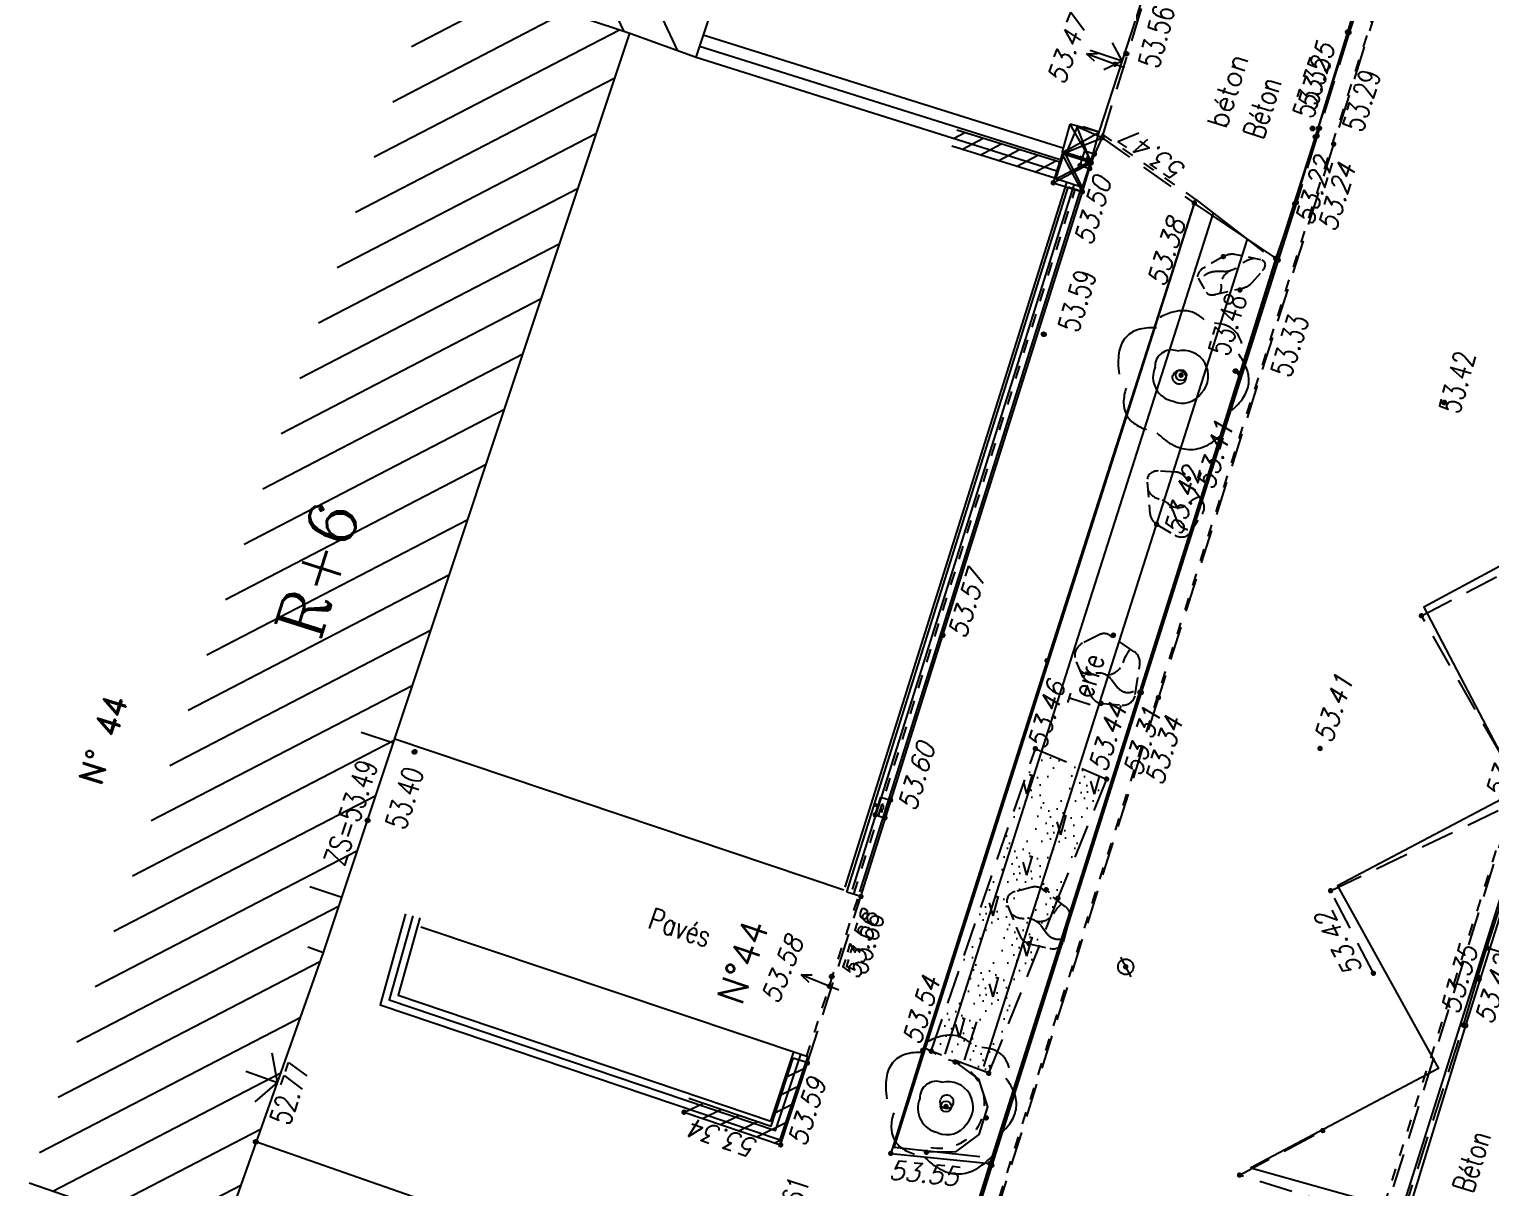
# Model space of a CAD drawing. Extents: x 661843 to 662062, y 6866352 to 6866909.
# Drawn here: x 661987.24 to 662008.86, y 6866824.98 to 6866842.13 of the extents above; entities that cross this region are included whole.
import ezdxf
from ezdxf.enums import TextEntityAlignment as Align

# ---------------------------------------------------------------- set-up
doc = ezdxf.new("R2010")
doc.units = 0
for name, pattern in [('CACHE', [0.375, 0.25, -0.125]), ('CONTINU', [0]), ('DISCONTINU', [0.75, 0.5, -0.25]), ('GRILLE', [0.4, 0.2, -0.2]), ('JSI_MCL0', [1, 0.5, 0.5]), ('JSI_TCO', [1, 0.5, 0.5]), ('JSI_TCO2', [1, 0.5, 0.5]), ('JSI_TIC', [0.2, 0.08, 0.01, -0.1, 0.01])]:
    doc.linetypes.add(name, pattern=pattern)
doc.layers.get('0').update_dxf_attribs({"linetype": 'CONTINUOUS'})
for name, color, linetype in [('ALTI', 140, 'CONTINUOUS'), ('BATI', 6, 'CONTINUOUS'), ('BORDURE', 7, 'CONTINU'), ('GEO_AEP_S', 4, 'CONTINUOUS'), ('GEO_ALTI-PIC', 7, 'CONTINUOUS'), ('GEO_ALTI-PIC_SANSZ', 30, 'CONTINUOUS'), ('GEO_ALTI-PIC_SEUILS', 1, 'CONTINUOUS'), ('GEO_ALTICOT', 7, 'CONTINUOUS'), ('GEO_ARBRES', 3, 'CONTINUOUS'), ('GEO_BATI_NUMERO', 7, 'CONTINUOUS'), ('GEO_BATI_S', 44, 'CONTINUOUS'), ('GEO_BORDURE', 7, 'CONTINUOUS'), ('GEO_CHANGE_REVET', 252, 'DISCONTINU'), ('GEO_CHANGE_REVET_TEXTE', 252, 'CONTINUOUS'), ('GEO_ENTREE', 7, 'DISCONTINU'), ('GEO_GDF_S', 30, 'CONTINUOUS'), ('GEO_HAIE_BORD', 3, 'DISCONTINU'), ('GEO_HAIE_S', 3, 'CONTINUOUS'), ('GEO_LIGNE_PARKING', 252, 'DISCONTINU'), ('GEO_MUR', 1, 'CONTINUOUS'), ('GEO_MUR_HACHURE', 1, 'CONTINUOUS'), ('GEO_MUR_S', 7, 'CONTINUOUS'), ('GEO_ROCHER', 252, 'CACHE'), ('GEO_TROTTOIR_BAS', 7, 'CONTINUOUS'), ('GEO_TROTTOIR_BATEAU', 7, 'DISCONTINU'), ('GEO_TROTTOIR_HAUT', 252, 'CONTINUOUS'), ('HACHURE', 7, 'CONTINUOUS'), ('LIMITE', 7, 'CONTINUOUS'), ('MARQUAGE', 7, 'CONTINUOUS'), ('TEXTE', 7, 'CONTINUOUS'), ('VEGETATION', 3, 'CONTINUOUS'), ('VOIRIE', 7, 'CONTINUOUS')]:
    doc.layers.add(name, color=color, linetype=linetype)
doc.styles.add('5-2', font='romand.shx', dxfattribs={"height": 0.35})
doc.styles.add('7-2', font='romanc.shx', dxfattribs={"height": 0.7})
doc.styles.add('ROMANS', font='romans.shx', dxfattribs={"width": 0.95, "oblique": 13.5, "height": 5})
doc.styles.get("Standard").update_dxf_attribs({"font": 'romans.shx'})
doc.linetypes.add('JSI_HAIED', pattern='A,0.48,0.06,-0.1,[138,jsi_form.shx,S=0.05,R=0,X=-0.1,Y=0],0.06', length=0.7)
doc.linetypes.add('JSI_HAIEG', pattern='A,0.48,0.06,-0.1,[137,jsi_form.shx,S=0.05,R=0,X=-0.1,Y=0],0.06', length=0.7)
doc.linetypes.add('JSI_MUD', pattern='A,0.0001,[130,jsi_form.shx,S=0.5,R=0,X=0.875,Y=0],-0.75', length=0.7501)
doc.linetypes.add('JSI_MUG', pattern='A,0.0001,[130,jsi_form.shx,S=0.5,R=0,X=-0.125,Y=0],-0.75', length=0.7501)
doc.linetypes.add('JSI_MUR', pattern='A,1e-06,-0.5,[130,jsi_form.shx,S=0.7,R=315,X=0.05,Y=0],-0.5', length=1.000001)

# ---------------------------------------------------------------- blocks, each defined once
blk = doc.blocks.new('PTTOPO')
at = {"color": 0, "const_width": 0.04}
blk.add_lwpolyline([(0, 0.02, 1), (0, -0.02, 1)], format="xyb", close=True, dxfattribs=at)
at = {"color": 0}
blk.add_point((0, 0), dxfattribs=at)
at = {"layer": 'GEO_ALTICOT', "style": 'ROMANS', "oblique": 13.5, "width": 0.95}
blk.add_attdef('ALT', text='', height=0.28, dxfattribs=at).set_placement((0.1, -0.1), align=Align.TOP_LEFT)
blk = doc.blocks.new('P014', base_point=(17.75, 43.5))
for p, q in [((17.709, 43.699), (17.75, 43.799)), ((17.75, 43.399), (17.75, 43.799)), ((17.75, 43.799), (17.789, 43.699))]:
    blk.add_line(p, q)
blk = doc.blocks.new('P401')
blk.add_circle((0, 0), 0.1062)
for centre, radius, start, end in [((-0.054, 0.054), 0.4878, 83.66, 186.35), ((0.108, 0.2322), 0.3258, 357.14, 109.34), ((-0.0972, -0.054), 0.4464, 173.05, 254.63), ((0, -0.0378), 0.5004, 244.27, 30.44)]:
    blk.add_arc(centre, radius, start, end)
blk = doc.blocks.new('P091', base_point=(30.25, 66))
blk.add_line((30.326, 66.076), (30.172, 65.922))
blk.add_circle((30.25, 66), 0.076)
blk = doc.blocks.new('P210')
at = {"layer": 'GEO_ROCHER', "linetype": 'CACHE'}
for p, q in [((0.525, 0.474), (0.088, 0.169)), ((0.968, 0.21), (0.804, 0.429)), ((0.818, -0.346), (0.987, 0.048)), ((0.001, -0.021), (0.031, -0.315)), ((0.371, -0.082), (0.266, -0.205)), ((0.215, -0.475), (0.649, -0.462))]:
    blk.add_line(p, q, dxfattribs=at)
for centre, radius, start, end in [((0.642, 0.308), 0.203, 36.7123, 124.9313), ((0.594, 0.275), 0.215, 144.1733, 206.9533), ((0.206, 0), 0.206, 124.9313, 185.91), ((0.193, 0.071), 0.235, 319.4796, 26.9533), ((0.667, 0.041), 0.252, 188.1633, 262.2943), ((0.837, 0.112), 0.163, 336.8774, 36.7123), ((0.41, -0.328), 0.189, 139.4796, 230.284), ((0.559, -0.761), 0.557, 59.0334, 82.2943), ((0.209, -0.296), 0.179, 185.91, 271.7277), ((0.643, -0.271), 0.191, 271.7277, 336.8774)]:
    blk.add_arc(centre, radius, start, end, dxfattribs=at)
blk = doc.blocks.new('P361')
for p, q in [((0, 0.999), (0.999, 0)), ((0, 0), (0.999, 0.999))]:
    blk.add_line(p, q)
at = {"flags": 128}
blk.add_lwpolyline([(0.999, 0), (0.999, 0.999), (0, 0.999), (0, 0)], close=True, dxfattribs=at)
blk = doc.blocks.new('P322')
for p, q in [((0, 1), (1, 1)), ((0, 1), (0, 0)), ((1, 1), (1, 0)), ((0, 0), (1, 0))]:
    blk.add_line(p, q)
at = {"flags": 128}
for points in [[(0.45, 1), (0.45, 1.28)], [(0.55, 1), (0.55, 1.28)]]:
    blk.add_lwpolyline(points, dxfattribs=at)
at = {"style": 'ROMANS', "oblique": 13.5, "width": 0.95}
blk.add_text('GDF', height=0.2, dxfattribs=at).set_placement((0.205, 0.413))
blk = doc.blocks.new('$B_200')
at = {"color": 0, "linetype": 'BYBLOCK', "flags": 128}
for points in [[(0, -0.5, -0.414214), (-0.5, 0, -0.414214), (0, 0.5)], [(0, -0.5, 0.414214), (0.5, 0, 0.414214), (0, 0.5)]]:
    blk.add_lwpolyline(points, format="xyb", dxfattribs=at)
blk = doc.blocks.new('$B_220')
at = {"color": 0, "linetype": 'BYBLOCK', "flags": 128}
for points in [[(0.297, 0.272, 0.039633), (0.273, 0.344, 0.053426), (0.241, 0.401, 0.147584), (0.154, 0.47, 0.071882), (0.099, 0.483, 0.058066), (0.036, 0.48, 0.043501), (-0.035, 0.463, 0.032041), (-0.113, 0.431)], [(-0.195, 0.351, 0.077685), (-0.303, 0.336, 0.115926), (-0.379, 0.292, 0.119307), (-0.426, 0.217, 0.082378), (-0.441, 0.113)], [(0.461, -0.046, 0.087593), (0.487, 0.033, 0.096392), (0.482, 0.113, 0.080457), (0.446, 0.192, 0.056881), (0.379, 0.272)], [(-0.441, 0.033, 0.03619), (-0.474, -0.044, 0.046233), (-0.492, -0.116, 0.121403), (-0.482, -0.245, 0.119181), (-0.41, -0.354, 0.044648), (-0.351, -0.401, 0.034835), (-0.277, -0.443)], [(0.379, -0.364, 0.076898), (0.431, -0.319, 0.090424), (0.461, -0.265, 0.083207), (0.472, -0.2, 0.062964), (0.461, -0.126)], [(-0.113, -0.443, 0.078382), (0.005, -0.498, 0.113914), (0.113, -0.503, 0.115194), (0.21, -0.458, 0.080222), (0.297, -0.364)]]:
    blk.add_lwpolyline(points, format="xyb", dxfattribs=at)
blk = doc.blocks.new('$B_028')
at = {"color": 0, "linetype": 'BYBLOCK', "flags": 128}
for points in [[(0, 0.5), (0, -0.5), (0.0938, -0.0625)], [(-0.5, -0.5), (-0.5, 0)], [(0.5, 0), (0.5, -0.5)], [(-0.0937, -0.0625), (0, -0.5)], [(-0.5, -0.5), (0.5, -0.5)]]:
    blk.add_lwpolyline(points, dxfattribs=at)
blk = doc.blocks.new('$B_030')
at = {"color": 0, "linetype": 'BYBLOCK', "flags": 128}
for points in [[(0, 0), (0, 1)], [(0, 1), (1, 1)], [(0, 1), (1, 0)], [(0, 0), (1, 1)], [(1, 0), (1, 1)], [(0, 0), (1, 0)]]:
    blk.add_lwpolyline(points, dxfattribs=at)
blk = doc.blocks.new('$B_170')
at = {"color": 0, "linetype": 'BYBLOCK', "flags": 128}
for points in [[(-0.5, 0), (-0.5, 1)], [(0.5, 0), (0.5, 1)]]:
    blk.add_lwpolyline(points, dxfattribs=at)
blk = doc.blocks.new('$B_210')
at = {"linetype": 'CONTINUOUS'}
blk.add_hatch(color=0, dxfattribs=at).paths.add_polyline_path([(0, -0.5, -1), (0, 0.5, -1)])
at = {"color": 0, "linetype": 'BYBLOCK', "flags": 128}
blk.add_lwpolyline([(0, -0.5, -1), (0, 0.5, -1)], format="xyb", close=True, dxfattribs=at)

msp = doc.modelspace()

# ---------------------------------------------------------------- hatches: boundary and pattern name
at = {"layer": 'GEO_HAIE_S'}
h = msp.add_hatch(dxfattribs=at)
h.set_pattern_fill('BROUSS', color=256, scale=0.2, style=0)
h.set_pattern_definition([(74.475889, (0, 0), (-0.5000000001, 1.80000000067), [0.3, -1.56815417]), (74.475889, (0.5, 0.6), (-0.5000000001, 1.80000000067), [0.3, -1.56815417]), (74.475889, (1, 1.2), (-0.5000000001, 1.80000000067), [0.3, -1.56815417]), (105.524111, (0, 0), (-1.00000000041, 5e-11), [0.2, -1.66815417]), (105.524111, (0.5, 0.6), (-1.00000000041, 5e-11), [0.2, -1.66815417]), (105.524111, (1, 1.2), (-1.00000000041, 5e-11), [0.2, -1.66815417]), (0, (0.0604, 0.0645), (0.5, 0.6), [0, -1]), (0, (0.19574, 0.1429), (0.5, 0.6), [0, -1]), (0, (0.1562, 0.2507), (0.5, 0.6), [0, -1]), (0, (0.3103, 0.2654), (0.5, 0.6), [0, -1]), (0, (0.21864, 0.5055), (0.5, 0.6), [0, -1]), (0, (0.0491, 0.28726), (0.5, 0.6), [0, -1]), (0, (0.0375, 0.3291), (0.5, 0.6), [0, -1]), (0, (0.0042, 0.5055), (0.5, 0.6), [0, -1]), (0, (-0.1041, 0.0351), (0.5, 0.6), [0, -1]), (0, (-0.1145, 0.1331), (0.5, 0.6), [0, -1]), (0, (-0.1957, 0.0253), (0.5, 0.6), [0, -1]), (0, (-0.21654, 0.1723), (0.5, 0.6), [0, -1]), (0, (-0.1499, 0.2654), (0.5, 0.6), [0, -1]), (0, (-0.177, 0.3585), (0.5, 0.6), [0, -1]), (0, (-0.2561, 0.4761), (0.5, 0.6), [0, -1]), (0, (-0.0541, 0.3878), (0.5, 0.6), [0, -1]), (0, (-0.3373, 0.2752), (0.5, 0.6), [0, -1]), (0, (-0.36646, 0.089), (0.5, 0.6), [0, -1]), (0, (-0.1498, -0.05796), (0.5, 0.6), [0, -1]), (0, (-0.0208, -0.09716), (0.5, 0.6), [0, -1]), (0, (-0.10826, -0.20494), (0.5, 0.6), [0, -1]), (0, (0.2103, -0.19514), (0.5, 0.6), [0, -1]), (0, (0.0729, -0.04326), (0.5, 0.6), [0, -1]), (0, (0.19574, -0.01386), (0.5, 0.6), [0, -1])])
h.paths.add_polyline_path([(662001.435, 6866826.672), (662000.585, 6866826.999), (662002.125, 6866831.477), (662003.179, 6866831.027), (662002.46, 6866829.264)])
at = {"layer": 'GEO_MUR_HACHURE'}
h = msp.add_hatch(dxfattribs=at)
h.set_pattern_fill('_U', color=256, scale=0.2, angle=207.6817, style=0, pattern_type=0)
h.set_pattern_definition([(207.6816905773, (0, 0), (0.092911817173, -0.177108425067), [])])
h.paths.add_polyline_path([(662002.411, 6866839.92), (662000.887, 6866840.395), (662000.961, 6866840.634), (662002.485, 6866840.159)])
h = msp.add_hatch(dxfattribs=at)
h.set_pattern_fill('_U', color=256, scale=0.2, angle=26.2913, style=0, pattern_type=0)
h.set_pattern_definition([(26.291335836, (0, 0), (-0.088587124141, 0.1793106841113), [])])
h.paths.add_polyline_path([(661996.927, 6866826.096), (661998.356, 6866825.612), (661998.753, 6866826.825), (661998.544, 6866826.894), (661998.216, 6866825.891), (661996.998, 6866826.304)])
at = {"layer": 'HACHURE'}
h = msp.add_hatch(dxfattribs=at)
h.set_pattern_fill('_USER', color=256, scale=0.6, angle=115.0337, style=0, pattern_type=0)
h.set_pattern_definition([(115.03369383, (50261.49716, 6738626.0907), (-0.5436354612, -0.2538906957), [])])
h.paths.add_polyline_path([(661997.104, 6866841.711), (661998.052, 6866844.557), (661994.224, 6866845.861), (661993.277, 6866843.015), (661996.123, 6866842.067)])
h = msp.add_hatch(dxfattribs=at)
h.set_pattern_fill('_USER', color=256, scale=0.6, angle=207.419, style=0, pattern_type=0)
h.set_pattern_definition([(207.41896472, (50261.49716, 6738626.0907), (0.2762961742, -0.5325978071), [])])
h.paths.add_polyline_path([(661987.238, 6866825.045), (661993.277, 6866843.015), (661996.123, 6866842.067), (661991.594, 6866828.46), (661990.233, 6866824.612), (661990.043, 6866824.075)])

# ---------------------------------------------------------------- linework, layer by layer
at = {"layer": 'BATI', "linetype": 'JSI_TCO2', "ltscale": 2, "elevation": 57.333, "flags": 128}
for points in [[(661997.104, 6866841.711), (661998.052, 6866844.557)], [(661993.277, 6866843.015), (661996.123, 6866842.067)], [(661990.043, 6866824.075), (661990.233, 6866824.612), (661991.594, 6866828.46), (661996.123, 6866842.067)], [(661996.123, 6866842.067), (661997.104, 6866841.711)], [(661990.043, 6866824.075), (661987.238, 6866825.045)]]:
    msp.add_lwpolyline(points, dxfattribs=at)
at = {"layer": 'BORDURE', "linetype": 'JSI_TCO', "ltscale": 2, "elevation": 57.333, "flags": 128}
for points in [[(661995.958, 6866807.887), (662005.734, 6866838.844), (662008.226, 6866846.67), (662010.896, 6866855.209), (662018.944, 6866880.767), (662026.904, 6866905.856)], [(662016.739, 6866853.806), (662002.545, 6866808.796), (662000.067, 6866800.869)], [(662000.501, 6866827.046), (662004.502, 6866839.605)], [(662004.502, 6866839.605), (662005.5, 6866838.833)], [(661992.647, 6866831.621), (661999.293, 6866829.389)], [(661998.761, 6866826.917), (661993.034, 6866828.833)], [(662001.303, 6866825.436), (662000.037, 6866825.573), (662000.501, 6866827.046)]]:
    msp.add_lwpolyline(points, dxfattribs=at)
msp.add_lwpolyline([(661997.601, 6866822.158), (661997.169, 6866822.755, 0.019615), (661997.022, 6866822.938, 0.012337), (661996.824, 6866823.158, 0.033728), (661996.613, 6866823.351, 0.037056), (661996.247, 6866823.6, 0.019402), (661995.916, 6866823.777, 0.027795), (661995.626, 6866823.898), (661990.589, 6866825.657)], format="xyb", dxfattribs=at)
at = {"layer": 'GEO_BORDURE'}
for points in [[(662005.681, 6866838.736, 53.367), (662004.477, 6866839.553, 53.379), (662002.299, 6866832.781, 53.456), (662000.46, 6866827.012, 53.538), (661999.986, 6866825.486, 53.553), (662001.454, 6866825.335, 53.523)], [(662003.679, 6866812.201, 53.648), (662004.892, 6866811.391, 53.606), (662007.407, 6866819.358, 53.553), (662007.731, 6866820.349, 53.573), (662010.188, 6866828.079, 53.509), (662008.805, 6866828.528, 53.35)], [(662000.938, 6866826.84, 53.484), (662001.285, 6866826.586, 53.493), (662001.418, 6866826.177, 53.503), (662001.288, 6866825.768, 53.512), (662000.943, 6866825.511, 53.521), (662000.513, 6866825.503, 53.53)]]:
    msp.add_polyline3d(points, dxfattribs=at)
at = {"layer": 'GEO_CHANGE_REVET'}
for points in [[(662023.086, 6866892.903, 52.663), (662019.468, 6866881.457, 52.781), (662016.691, 6866872.593, 52.867), (662012.998, 6866860.928, 53.004), (662009.927, 6866851.162, 53.095), (662006.539, 6866840.426, 53.237), (662003.947, 6866832.234, 53.341), (662000.666, 6866821.821, 53.457), (661997.257, 6866811.051, 53.582), (661994.332, 6866801.741, 53.688), (661991.206, 6866791.787, 53.782)], [(661996.359, 6866789.874, 53.796), (661999.502, 6866799.924, 53.656), (662002.499, 6866809.485, 53.561), (662005.869, 6866819.978, 53.456), (662009.148, 6866830.532, 53.355), (662011.844, 6866839.062, 53.263), (662015.067, 6866849.273, 53.118), (662018.279, 6866859.463, 53.019), (662021.901, 6866870.944, 52.88), (662024.781, 6866880.055, 52.777), (662028.256, 6866891.105, 52.653)], [(662003.112, 6866840.52, 53.469), (662004.477, 6866839.553, 53.379)]]:
    msp.add_polyline3d(points, dxfattribs=at)
at = {"layer": 'GEO_ENTREE'}
for points in [[(662003.112, 6866840.52, 53.469), (662003.761, 6866842.641, 53.481)], [(661998.753, 6866826.825, 53.587), (661999.544, 6866829.289, 53.584)]]:
    msp.add_polyline3d(points, dxfattribs=at)
at = {"layer": 'GEO_HAIE_BORD'}
msp.add_polyline3d([(662001.435, 6866826.672, 53.493), (662000.585, 6866826.999, 53.527), (662002.125, 6866831.477, 53.453), (662003.179, 6866831.027, 53.476), (662002.46, 6866829.264, 53.459), (662001.435, 6866826.672, 53.493)], dxfattribs=at)
at = {"layer": 'GEO_LIGNE_PARKING'}
for points in [[(662007.127, 6866828.153, 53.424), (662006.494, 6866829.374, 53.424), (662009.381, 6866830.757, 53.337), (662007.837, 6866833.445, 53.378), (662010.7, 6866834.934, 53.292), (662009.137, 6866837.762, 53.319), (662012.027, 6866839.147, 53.24), (662010.43, 6866841.938, 53.272), (662012.66, 6866841.238, 53.221)], [(662007.353, 6866824.471, 53.403), (662005.146, 6866825.165, 53.484), (662006.378, 6866825.824, 53.468)]]:
    msp.add_polyline3d(points, dxfattribs=at)
at = {"layer": 'GEO_MUR'}
for p, q in [((662002.411, 6866839.92, 53.522), (662002.485, 6866840.159, 53.522)), ((662002.821, 6866839.722, 53.584), (662002.611, 6866839.788, 53.584)), ((661999.544, 6866829.289, 53.584), (661999.334, 6866829.355, 53.584)), ((661998.753, 6866826.825, 53.341), (661998.544, 6866826.894, 53.341))]:
    msp.add_line(p, q, dxfattribs=at)
at = {"layer": 'GEO_MUR', "flags": 128}
for points, elevation in [([(662002.485, 6866840.159), (662000.961, 6866840.634)], 53.522), ([(662002.411, 6866839.92), (662000.887, 6866840.395)], 53.522), ([(661999.334, 6866829.355), (662000.548, 6866833.222), (662002.611, 6866839.788)], 53.584), ([(661996.998, 6866826.304), (661998.216, 6866825.891), (661998.544, 6866826.894)], 53.341)]:
    msp.add_lwpolyline(points, dxfattribs=dict(at, elevation=elevation))
at = {"layer": 'GEO_MUR'}
for points in [[(661999.544, 6866829.289, 53.584), (662000.758, 6866833.156, 53.567), (662002.821, 6866839.722, 53.522)], [(661996.927, 6866826.096, 53.341), (661998.356, 6866825.612, 53.514), (661998.753, 6866826.825, 53.587)]]:
    msp.add_polyline3d(points, dxfattribs=at)
at = {"layer": 'GEO_MUR_S', "linetype": 'GRILLE', "elevation": 53.584, "flags": 128}
msp.add_lwpolyline([(661999.439, 6866829.322), (662000.653, 6866833.189), (662002.716, 6866839.755)], dxfattribs=at)
at = {"layer": 'GEO_TROTTOIR_BAS'}
for points in [[(662008.46, 6866827.384, 53.355), (662008.67, 6866828.101, 53.346), (662008.805, 6866828.528, 53.35), (662009.427, 6866830.454, 53.338), (662012.127, 6866839.014, 53.229), (662012.766, 6866841.114, 53.212), (662015.309, 6866849.211, 53.11), (662015.509, 6866849.886, 53.104)], [(662008.793, 6866848.465, 53.093), (662008.61, 6866847.834, 53.105), (662008.222, 6866846.61, 53.138), (662006.988, 6866842.745, 53.19), (662006.767, 6866842.079, 53.194)], [(662005.987, 6866839.561, 53.221), (662005.718, 6866838.71, 53.234), (662003.692, 6866832.31, 53.309), (662001.481, 6866825.31, 53.39), (662001.275, 6866824.647, 53.395)]]:
    msp.add_polyline3d(points, dxfattribs=at)
at = {"layer": 'GEO_TROTTOIR_BATEAU'}
for points in [[(662006.767, 6866842.079, 53.194), (662006.294, 6866840.548, 53.215), (662005.987, 6866839.561, 53.221)], [(662006.645, 6866821.684, 53.419), (662008.46, 6866827.384, 53.355)]]:
    msp.add_polyline3d(points, dxfattribs=at)
at = {"layer": 'GEO_TROTTOIR_HAUT'}
for points in [[(662010.625, 6866854.346, 53.11), (662009.626, 6866851.261, 53.143), (662008.768, 6866848.493, 53.167), (662008.586, 6866847.875, 53.245), (662006.94, 6866842.748, 53.324), (662006.743, 6866842.084, 53.245), (662006.265, 6866840.533, 53.262), (662005.962, 6866839.542, 53.255), (662005.681, 6866838.736, 53.367), (662003.671, 6866832.311, 53.445), (662001.454, 6866825.335, 53.523), (662001.244, 6866824.668, 53.442), (662000.402, 6866821.971, 53.471), (662000.105, 6866821.12, 53.559), (661999.773, 6866820.008, 53.584), (661999.576, 6866819.359, 53.507), (661997.186, 6866811.936, 53.599), (661997.049, 6866811.358, 53.658), (661994.048, 6866801.844, 53.788), (661992.951, 6866798.334, 53.828), (661992.754, 6866797.703, 53.738), (661991.977, 6866795.196, 53.76), (661991.708, 6866794.401, 53.871), (661990.949, 6866791.936, 53.91)], [(661996.632, 6866789.82, 53.893), (661999.759, 6866799.726, 53.769), (662000.014, 6866800.508, 53.673), (662000.961, 6866803.551, 53.641), (662001.072, 6866803.953, 53.714), (662003.558, 6866811.766, 53.566), (662003.679, 6866812.201, 53.648), (662006.11, 6866819.915, 53.572), (662006.424, 6866820.858, 53.564), (662006.74, 6866821.666, 53.48), (662008.494, 6866827.378, 53.416), (662009.456, 6866830.437, 53.456), (662012.148, 6866838.998, 53.361), (662015.35, 6866849.201, 53.232), (662015.547, 6866849.88, 53.164), (662016.75, 6866853.685, 53.188)]]:
    msp.add_polyline3d(points, dxfattribs=at)
at = {"layer": 'LIMITE', "linetype": 'JSI_TCO', "ltscale": 2}
for p, q in [((661997.209, 6866842.045, 110.3), (662002.531, 6866840.369, 110.288)), ((661999.31, 6866829.425, 110.995), (662002.591, 6866839.856, 110.922))]:
    msp.add_line(p, q, dxfattribs=at)
at = {"layer": 'LIMITE', "linetype": 'JSI_MUD', "ltscale": 0.23}
msp.add_line((662002.632, 6866839.602, 110.924), (662002.701, 6866839.821, 110.922), dxfattribs=at)
at = {"layer": 'LIMITE', "linetype": 'JSI_MUG', "ltscale": 0.23}
msp.add_line((661999.42, 6866829.39, 110.995), (661999.489, 6866829.61, 110.993), dxfattribs=at)
at = {"layer": 'LIMITE', "linetype": 'JSI_MUG', "ltscale": 0.22}
msp.add_line((661992.913, 6866829.003, 110.719), (661992.853, 6866828.791, 110.717), dxfattribs=at)
at = {"layer": 'LIMITE', "linetype": 'JSI_MUD', "ltscale": 0.22}
msp.add_line((661998.586, 6866826.744, 110.981), (661998.657, 6866826.952, 110.993), dxfattribs=at)
at = {"layer": 'LIMITE', "linetype": 'JSI_MUR', "ltscale": 0.35, "elevation": 57.333, "flags": 128}
msp.add_lwpolyline([(661997.157, 6866841.878), (662002.479, 6866840.203)], dxfattribs=at)
at = {"layer": 'LIMITE', "linetype": 'JSI_TCO', "ltscale": 2, "elevation": 57.333, "flags": 128}
for points in [[(661997.104, 6866841.711), (662002.426, 6866840.036)], [(661999.53, 6866829.356), (662002.81, 6866839.787)], [(661992.807, 6866829.032), (661992.43, 6866827.686), (661998.347, 6866825.685), (661998.761, 6866826.917)]]:
    msp.add_lwpolyline(points, dxfattribs=at)
at = {"layer": 'LIMITE', "linetype": 'JSI_MUR', "ltscale": 0.23, "elevation": 57.333, "flags": 128}
msp.add_lwpolyline([(661999.42, 6866829.39), (662002.701, 6866839.821)], dxfattribs=at)
at = {"layer": 'LIMITE', "linetype": 'JSI_MUR', "ltscale": 0.22, "elevation": 57.333, "flags": 128}
msp.add_lwpolyline([(661992.913, 6866829.003), (661992.564, 6866827.757), (661998.278, 6866825.825), (661998.657, 6866826.952)], dxfattribs=at)
at = {"layer": 'LIMITE', "linetype": 'JSI_TCO', "ltscale": 2}
msp.add_polyline3d([(661993.018, 6866828.973, 110.719), (661992.698, 6866827.828, 110.708), (661998.209, 6866825.964, 110.925), (661998.552, 6866826.987, 110.993)], dxfattribs=at)
at = {"layer": 'MARQUAGE', "linetype": 'JSI_MCL0', "ltscale": 2, "elevation": 57.333, "flags": 128}
msp.add_lwpolyline([(662012.603, 6866841.275), (662010.576, 6866841.911), (662011.934, 6866839.252), (662009.234, 6866837.831), (662010.597, 6866835.035), (662007.872, 6866833.573), (662009.291, 6866830.867), (662006.598, 6866829.449), (662008.092, 6866826.745), (662005.311, 6866825.273), (662007.461, 6866824.669)], dxfattribs=at)
at = {"layer": 'VEGETATION', "linetype": 'JSI_HAIED', "ltscale": 2, "elevation": 57.333, "flags": 128}
msp.add_lwpolyline([(662004.755, 6866839.41), (662000.787, 6866826.955)], dxfattribs=at)
at = {"layer": 'VEGETATION', "linetype": 'JSI_HAIEG', "ltscale": 2, "elevation": 57.333, "flags": 128}
msp.add_lwpolyline([(662005.26, 6866839.019), (662001.358, 6866826.773)], dxfattribs=at)
at = {"layer": 'VEGETATION', "linetype": 'JSI_MUD', "ltscale": 0.6, "elevation": 57.333, "flags": 128}
msp.add_lwpolyline([(662001.254, 6866827.435), (662001.072, 6866826.864)], dxfattribs=at)
at = {"layer": 'VOIRIE', "linetype": 'JSI_TIC', "ltscale": 2, "elevation": 57.333, "flags": 128}
for points in [[(661996.215, 6866807.805), (662005.992, 6866838.762), (662008.483, 6866846.589), (662011.154, 6866855.129), (662019.201, 6866880.685), (662027.176, 6866905.82)], [(662016.481, 6866853.888), (662002.287, 6866808.876), (661999.81, 6866800.95)], [(662004.502, 6866839.605), (662003.068, 6866840.605)], [(661998.739, 6866826.913), (661999.53, 6866829.356)]]:
    msp.add_lwpolyline(points, dxfattribs=at)
msp.add_lwpolyline([(662000.501, 6866827.046), (662000.807, 6866826.879, -1.052525), (662000.535, 6866825.579)], format="xyb", dxfattribs=at)

# ---------------------------------------------------------------- block references
at = {"layer": 'ALTI', "linetype": 'CONTINUOUS'}
for p, xscale, yscale, rotation in [((662003.471, 6866841.765, 57.333), 0.060000000011145, 0.060000000011145, 3.203442634287805), ((662006.228, 6866840.658, 57.333), 0.0600000002001051, 0.0600000002001051, 72.34130380572763), ((662006.322, 6866840.662, 57.333), 0.0600000002001051, 0.0600000002001051, 72.34130380572763), ((662002.251, 6866837.611, 57.333), 0.0600000002201966, 0.0600000002201966, 72.54027942738064), ((662005.087, 6866837.067, 57.333), 0.0599999996982311, 0.0599999996982311, 72.47389972683622), ((662005.154, 6866837.025, 57.333), 0.0599999996982311, 0.0599999996982311, 72.47389972683622), ((662008.173, 6866836.601, 57.333), 0.0599999997607054, 0.0599999997607054, 295.9736468085005), ((661992.94, 6866831.429, 57.333), 0.0600000001595145, 0.0600000001595145, 341.4355029698822), ((661999.112, 6866828.105, 57.333), 0.0600000001819617, 0.0600000001819617, 72.07347994397345), ((661990.589, 6866825.657, 57.333), 0.0599999999607986, 0.0599999999607986, 160.7536390396883)]:
    msp.add_blockref('$B_210', p, dxfattribs=dict(at, xscale=xscale, yscale=yscale, rotation=rotation))
at = {"layer": 'BATI', "linetype": 'CONTINUOUS'}
for name, xscale, yscale, rotation in [('$B_170', 2.410100000314832, 0.5000000000742785, 71.59071272381685), ('$B_210', 0.0600000004680037, 0.0600000004680037, 71.59071276776561)]:
    msp.add_blockref(name, (661992.245, 6866830.415, 57.333), dxfattribs=dict(at, xscale=xscale, yscale=yscale, rotation=rotation))
at = {"layer": 'GEO_AEP_S', "xscale": 1.500000000352685, "yscale": 1.500000000352685, "zscale": 1.500000000352685, "rotation": 72.90000000290615}
msp.add_blockref('P091', (662003.462, 6866828.248, 53.438), dxfattribs=at)
at = {"layer": 'GEO_ALTI-PIC'}
ref = msp.add_blockref('PTTOPO', (662006.743, 6866842.084, 53.245), dxfattribs=at)
ref.add_attrib('ALT', '53.25', dxfattribs={"layer": 'GEO_ALTICOT', "height": 0.28, "rotation": 72.8402, "style": 'ROMANS', "oblique": 13.5, "width": 0.95}).set_placement((662005.991, 6866840.975, 53.245), align=Align.TOP_LEFT)
for p in [(662006.767, 6866842.079, 53.194), (662006.265, 6866840.533, 53.262), (662006.294, 6866840.548, 53.215), (662002.584, 6866840.308, 53.5), (662002.951, 6866840.149, 53.5), (662002.39, 6866839.853, 53.522), (662002.821, 6866839.722, 53.522), (662005.962, 6866839.542, 53.255), (662004.906, 6866838.761, 53.344), (662005.681, 6866838.736, 53.367), (662005.718, 6866838.71, 53.234), (662005.152, 6866838.267, 53.366), (662004.282, 6866837.006, 53.337), (662007.837, 6866833.445, 53.378), (662003.281, 6866833.157, 53.422), (662003.097, 6866832.147, 53.409), (662002.125, 6866831.477, 53.453), (662003.179, 6866831.027, 53.476), (662002.286, 6866829.389, 53.425), (662002.46, 6866829.264, 53.459), (662006.494, 6866829.374, 53.424), (662002.032, 6866828.591, 53.471), (662008.805, 6866828.528, 53.35), (662003.462, 6866828.248, 53.438), (662008.67, 6866828.101, 53.346), (662008.692, 6866828.063, 53.48), (662000.585, 6866826.999, 53.527), (662000.938, 6866826.84, 53.484), (662001.435, 6866826.672, 53.493), (662000.803, 6866826.18, 53.507), (662001.399, 6866826.012, 53.513), (662006.378, 6866825.824, 53.468), (661998.356, 6866825.612, 53.514), (662000.513, 6866825.503, 53.53), (662001.454, 6866825.335, 53.523), (662001.481, 6866825.31, 53.39), (662005.146, 6866825.165, 53.484)]:
    msp.add_blockref('PTTOPO', p, dxfattribs=at)
ref = msp.add_blockref('PTTOPO', (662003.112, 6866840.52, 53.469), dxfattribs=at)
ref.add_attrib('ALT', '53.47', dxfattribs={"layer": 'GEO_ALTICOT', "height": 0.28, "rotation": 144.6922, "style": 'ROMANS', "oblique": 13.5, "width": 0.95}).set_placement((662004.212, 6866839.855, 53.469), align=Align.TOP_LEFT)
ref = msp.add_blockref('PTTOPO', (662006.539, 6866840.426, 53.237), dxfattribs=at)
ref.add_attrib('ALT', '53.24', dxfattribs={"layer": 'GEO_ALTICOT', "height": 0.28, "rotation": 72.4431, "style": 'ROMANS', "oblique": 13.5, "width": 0.95}).set_placement((662006.295, 6866839.194, 53.237), align=Align.TOP_LEFT)
ref = msp.add_blockref('PTTOPO', (662002.951, 6866840.151, 53.5), dxfattribs=at)
ref.add_attrib('ALT', '53.50', dxfattribs={"layer": 'GEO_ALTICOT', "height": 0.28, "rotation": 72.9, "style": 'ROMANS', "oblique": 13.5, "width": 0.95}).set_placement((662002.689, 6866838.991, 53.5), align=Align.TOP_LEFT)
ref = msp.add_blockref('PTTOPO', (662005.987, 6866839.561, 53.221), dxfattribs=at)
ref.add_attrib('ALT', '53.22', dxfattribs={"layer": 'GEO_ALTICOT', "height": 0.28, "rotation": 72.4422, "style": 'ROMANS', "oblique": 13.5, "width": 0.95}).set_placement((662005.957, 6866839.29, 53.221), align=Align.TOP_LEFT)
ref = msp.add_blockref('PTTOPO', (662004.477, 6866839.553, 53.379), dxfattribs=at)
ref.add_attrib('ALT', '53.38', dxfattribs={"layer": 'GEO_ALTICOT', "height": 0.28, "rotation": 72.1753, "style": 'ROMANS', "oblique": 13.5, "width": 0.95}).set_placement((662003.77, 6866838.383, 53.379), align=Align.TOP_LEFT)
ref = msp.add_blockref('PTTOPO', (662004.391, 6866835.472, 53.409), dxfattribs=at)
ref.add_attrib('ALT', '53.41', dxfattribs={"layer": 'GEO_ALTICOT', "height": 0.28, "rotation": 72.9, "style": 'ROMANS', "oblique": 13.5, "width": 0.95}).set_placement((662004.491, 6866835.372, 53.409), align=Align.TOP_LEFT)
ref = msp.add_blockref('PTTOPO', (662003.918, 6866834.798, 53.424), dxfattribs=at)
ref.add_attrib('ALT', '53.42', dxfattribs={"layer": 'GEO_ALTICOT', "height": 0.28, "rotation": 72.9, "style": 'ROMANS', "oblique": 13.5, "width": 0.95}).set_placement((662004.018, 6866834.698, 53.424), align=Align.TOP_LEFT)
ref = msp.add_blockref('PTTOPO', (662000.758, 6866833.156, 53.567), dxfattribs=at)
ref.add_attrib('ALT', '53.57', dxfattribs={"layer": 'GEO_ALTICOT', "height": 0.28, "rotation": 72.5595, "style": 'ROMANS', "oblique": 13.5, "width": 0.95}).set_placement((662000.823, 6866833.172, 53.567), align=Align.TOP_LEFT)
ref = msp.add_blockref('PTTOPO', (662002.299, 6866832.781, 53.456), dxfattribs=at)
ref.add_attrib('ALT', '53.46', dxfattribs={"layer": 'GEO_ALTICOT', "height": 0.28, "rotation": 72.32, "style": 'ROMANS', "oblique": 13.5, "width": 0.95}).set_placement((662001.999, 6866831.531, 53.456), align=Align.TOP_LEFT)
ref = msp.add_blockref('PTTOPO', (662006.338, 6866831.48, 53.405), dxfattribs=at)
ref.add_attrib('ALT', '53.41', dxfattribs={"layer": 'GEO_ALTICOT', "height": 0.28, "rotation": 71.3573, "style": 'ROMANS', "oblique": 13.5, "width": 0.95}).set_placement((662006.24, 6866831.629, 53.405), align=Align.TOP_LEFT)
ref = msp.add_blockref('PTTOPO', (662003.671, 6866832.311, 53.445), dxfattribs=at)
ref.add_attrib('ALT', '53.44', dxfattribs={"layer": 'GEO_ALTICOT', "height": 0.28, "rotation": 72.369, "style": 'ROMANS', "oblique": 13.5, "width": 0.95}).set_placement((662002.905, 6866831.196, 53.445), align=Align.TOP_LEFT)
ref = msp.add_blockref('PTTOPO', (662003.692, 6866832.31, 53.309), dxfattribs=at)
ref.add_attrib('ALT', '53.31', dxfattribs={"layer": 'GEO_ALTICOT', "height": 0.28, "rotation": 72.4749, "style": 'ROMANS', "oblique": 13.5, "width": 0.95}).set_placement((662003.419, 6866831.136, 53.309), align=Align.TOP_LEFT)
ref = msp.add_blockref('PTTOPO', (662003.947, 6866832.234, 53.341), dxfattribs=at)
ref.add_attrib('ALT', '53.34', dxfattribs={"layer": 'GEO_ALTICOT', "height": 0.28, "rotation": 72.5102, "style": 'ROMANS', "oblique": 13.5, "width": 0.95}).set_placement((662003.738, 6866831, 53.341), align=Align.TOP_LEFT)
ref = msp.add_blockref('PTTOPO', (662009.148, 6866830.532, 53.355), dxfattribs=at)
ref.add_attrib('ALT', '53.35', dxfattribs={"layer": 'GEO_ALTICOT', "height": 0.28, "rotation": 72.4601, "style": 'ROMANS', "oblique": 13.5, "width": 0.95}).set_placement((662008.78, 6866830.806, 53.355), align=Align.TOP_LEFT)
ref = msp.add_blockref('PTTOPO', (661999.982, 6866830.716, 53.599), dxfattribs=at)
ref.add_attrib('ALT', '53.60', dxfattribs={"layer": 'GEO_ALTICOT', "height": 0.28, "rotation": 72.9, "style": 'ROMANS', "oblique": 13.5, "width": 0.95}).set_placement((662000.082, 6866830.616, 53.599), align=Align.TOP_LEFT)
ref = msp.add_blockref('PTTOPO', (661999.544, 6866829.289, 53.584), dxfattribs=at)
ref.add_attrib('ALT', '53.58', dxfattribs={"layer": 'GEO_ALTICOT', "height": 0.28, "rotation": 72.2071, "style": 'ROMANS', "oblique": 13.5, "width": 0.95}).set_placement((661999.241, 6866828.131, 53.584), align=Align.TOP_LEFT)
ref = msp.add_blockref('PTTOPO', (662007.127, 6866828.153, 53.424), dxfattribs=at)
ref.add_attrib('ALT', '53.42', dxfattribs={"layer": 'GEO_ALTICOT', "height": 0.28, "rotation": 117.4198, "style": 'ROMANS', "oblique": 13.5, "width": 0.95}).set_placement((662006.726, 6866828.076, 53.424), align=Align.TOP_LEFT)
ref = msp.add_blockref('PTTOPO', (662008.46, 6866827.384, 53.355), dxfattribs=at)
ref.add_attrib('ALT', '53.35', dxfattribs={"layer": 'GEO_ALTICOT', "height": 0.28, "rotation": 73.6723, "style": 'ROMANS', "oblique": 13.5, "width": 0.95}).set_placement((662008.117, 6866827.606, 53.355), align=Align.TOP_LEFT)
ref = msp.add_blockref('PTTOPO', (662008.494, 6866827.378, 53.416), dxfattribs=at)
ref.add_attrib('ALT', '53.42', dxfattribs={"layer": 'GEO_ALTICOT', "height": 0.28, "rotation": 72.5358, "style": 'ROMANS', "oblique": 13.5, "width": 0.95}).set_placement((662008.618, 6866827.461, 53.416), align=Align.TOP_LEFT)
ref = msp.add_blockref('PTTOPO', (662000.46, 6866827.012, 53.538), dxfattribs=at)
ref.add_attrib('ALT', '53.54', dxfattribs={"layer": 'GEO_ALTICOT', "height": 0.28, "rotation": 72.7217, "style": 'ROMANS', "oblique": 13.5, "width": 0.95}).set_placement((662000.151, 6866827.157, 53.538), align=Align.TOP_LEFT)
ref = msp.add_blockref('PTTOPO', (661998.753, 6866826.825, 53.587), dxfattribs=at)
ref.add_attrib('ALT', '53.59', dxfattribs={"layer": 'GEO_ALTICOT', "height": 0.28, "rotation": 72.2071, "style": 'ROMANS', "oblique": 13.5, "width": 0.95}).set_placement((661998.455, 6866825.655, 53.587), align=Align.TOP_LEFT)
ref = msp.add_blockref('PTTOPO', (661996.927, 6866826.096, 53.341), dxfattribs=at)
ref.add_attrib('ALT', '53.34', dxfattribs={"layer": 'GEO_ALTICOT', "height": 0.28, "rotation": 161.2913, "style": 'ROMANS', "oblique": 13.5, "width": 0.95}).set_placement((661997.952, 6866825.412, 53.341), align=Align.TOP_LEFT)
ref = msp.add_blockref('PTTOPO', (661999.986, 6866825.486, 53.553), dxfattribs=at)
ref.add_attrib('ALT', '53.55', dxfattribs={"layer": 'GEO_ALTICOT', "height": 0.28, "rotation": 354.1361, "style": 'ROMANS', "oblique": 13.5, "width": 0.95}).set_placement((661999.981, 6866825.384, 53.553), align=Align.TOP_LEFT)
at = {"layer": 'GEO_ALTI-PIC_SANSZ'}
for p in [(662002.999, 6866840.281), (662002.787, 6866840.11), (662002.93, 6866840.065), (661999.756, 6866830.497), (661999.899, 6866830.452)]:
    msp.add_blockref('PTTOPO', p, dxfattribs=at)
at = {"layer": 'GEO_ALTI-PIC_SEUILS'}
ref = msp.add_blockref('PTTOPO', (662003.303, 6866841.609, 53.469), dxfattribs=at)
ref.add_attrib('ALT', '53.47', dxfattribs={"layer": 'GEO_ALTICOT', "height": 0.28, "rotation": 69.9572, "style": 'ROMANS', "oblique": 13.5, "width": 0.95}).set_placement((662002.285, 6866841.385, 53.469), align=Align.TOP_LEFT)
ref = msp.add_blockref('PTTOPO', (661999.077, 6866827.961, 53.576), dxfattribs=at)
ref.add_attrib('ALT', '53.58', dxfattribs={"layer": 'GEO_ALTICOT', "height": 0.28, "rotation": 67.718, "style": 'ROMANS', "oblique": 13.5, "width": 0.95}).set_placement((661998.055, 6866827.787, 53.576), align=Align.TOP_LEFT)
at = {"layer": 'GEO_ARBRES', "xscale": 0.7499999997312667, "yscale": 0.7499999997312667, "zscale": 0.7499999997312667, "rotation": 72.89999999244598}
for p in [(662004.282, 6866837.006, 53.337), (662000.803, 6866826.18, 53.507)]:
    msp.add_blockref('P401', p, dxfattribs=at)
at = {"layer": 'GEO_BATI_S'}
for p, xscale, yscale, rotation in [((662002.951, 6866840.149, 53.5), 0.4048905159825462, 0.4000061582773924, 66.46137366934047), ((662002.821, 6866839.722, 53.522), 0.4477774564419175, 0.4499902743846178, 73.08259925057777)]:
    msp.add_blockref('P361', p, dxfattribs=dict(at, xscale=xscale, yscale=yscale, rotation=rotation))
at = {"layer": 'GEO_ENTREE'}
for p, xscale, yscale, zscale, rotation in [((662003.303, 6866841.609, 53.469), 1.500000000183382, 1.500000000183382, 1.500000000183382, 69.95721665987335), ((661999.077, 6866827.961, 53.576), 1.499999999942166, 1.499999999942166, 1.499999999942166, 67.71800563714284)]:
    msp.add_blockref('P014', p, dxfattribs=dict(at, xscale=xscale, yscale=yscale, zscale=zscale, rotation=rotation))
at = {"layer": 'GEO_GDF_S'}
for p, xscale, yscale, rotation in [((662002.93, 6866840.065), 0.2267531697879419, 0.1499992255121469, 72.28420729050966), ((661999.899, 6866830.452), 0.2764293768785977, 0.1500442558899522, 72.61382707126792)]:
    msp.add_blockref('P322', p, dxfattribs=dict(at, xscale=xscale, yscale=yscale, rotation=rotation))
at = {"layer": 'GEO_ROCHER'}
for p, xscale, rotation in [((662004.906, 6866838.761, 53.344), 0.5521313251517521, 296.4351079443354), ((662003.918, 6866834.798, 53.424), 0.8234767756301135, 54.90879899981832), ((662003.097, 6866832.147, 53.409), 1.026874155254923, 79.66071858190075), ((662002.032, 6866828.591, 53.471), 0.8370631640144178, 72.31400125708676)]:
    msp.add_blockref('P210', p, dxfattribs=dict(at, xscale=xscale, rotation=rotation))
at = {"layer": 'LIMITE', "linetype": 'CONTINUOUS'}
for name, p, xscale, yscale, rotation in [('$B_028', (662003.174, 6866841.737, 57.333), 2.219519075863146, 0.5000000000742785, 71.96813228921897), ('$B_030', (662002.949, 6866840.177, 57.333), 0.4438638534183155, 0.4439000004290554, 74.44951776049002), ('$B_030', (662002.821, 6866839.783, 57.333), 0.4140603456223972, 0.4141000001118444, 71.99831401720046), ('$B_028', (661990.678, 6866826.619, 57.333), 4.082222121338577, 0.5000000000742785, 70.52254988057211)]:
    msp.add_blockref(name, p, dxfattribs=dict(at, xscale=xscale, yscale=yscale, rotation=rotation))
at = {"layer": 'VEGETATION', "linetype": 'CONTINUOUS'}
for name, p, xscale, yscale, rotation in [('$B_220', (662004.255, 6866836.973, 57.333), 2.000000000046225, 2.000000000046225, 72.3274230234413), ('$B_200', (662004.255, 6866836.973, 57.333), 0.1999999996461402, 0.1999999996461402, 72.32742299422071), ('$B_220', (662000.816, 6866826.249, 57.333), 2.000000000134958, 2.000000000134958, 72.53464802375458), ('$B_200', (662000.816, 6866826.249, 57.333), 0.2000000002086431, 0.2000000002086431, 72.53464802386321)]:
    msp.add_blockref(name, p, dxfattribs=dict(at, xscale=xscale, yscale=yscale, rotation=rotation))

# ---------------------------------------------------------------- texts
at = {"layer": 'ALTI', "linetype": 'CONTINUOUS', "width": 0.75}
for s, rotation, p in [('53.56', 74.37, (662003.64, 6866841.614, 57.333)), ('53.59', 72.5403, (662002.451, 6866837.715, 57.333)), ('53.33', 72.4739, (662005.597, 6866837.051, 57.333)), ('53.40', 71.9473, (661992.497, 6866830.356, 57.333)), ('53.66', 72.0735, (661999.313, 6866828.208, 57.333)), ('53.61', 71.4312, (661998.197, 6866824.301, 57.333))]:
    msp.add_text(s, height=0.32, rotation=rotation, dxfattribs=at).set_placement(p, align=Align.TOP_LEFT)
for s, rotation, p in [('53.35', 72.3413, (662006.23, 6866840.784, 57.333)), ('53.29', 72.3413, (662006.965, 6866840.585, 57.333)), ('53.48', 72.4739, (662004.982, 6866837.267, 57.333))]:
    msp.add_text(s, height=0.32, rotation=rotation, dxfattribs=at).set_placement(p)
msp.add_text('53.42', height=0.32, rotation=74.37, dxfattribs=at).set_placement((662008.243, 6866836.457, 57.333), align=Align.MIDDLE_LEFT)
msp.add_text('52.77', height=0.32, rotation=71.273, dxfattribs=at).set_placement((661991.387, 6866826.759, 57.333), align=Align.RIGHT)
at = {"layer": 'BATI', "style": '7-2'}
msp.add_text('R+6', height=0.7, rotation=72.4839, dxfattribs=at).set_placement((661991.531, 6866833.056, 57.333))
at = {"layer": 'BATI', "linetype": 'CONTINUOUS', "width": 0.75}
msp.add_text('ZS=53.49', height=0.32, rotation=71.5907, dxfattribs=at).set_placement((661991.848, 6866830.583, 57.333), align=Align.TOP_CENTER)
at = {"layer": 'GEO_BATI_NUMERO'}
msp.add_text('N°44', height=0.4, rotation=71.145, dxfattribs=at).set_placement((661997.782, 6866827.658))
at = {"layer": 'GEO_CHANGE_REVET_TEXTE', "insert": (662004.659, 6866840.726), "char_height": 0.3, "width": 12.04286, "attachment_point": 1, "rotation": 72.45}
msp.add_mtext('béton', dxfattribs=at)
at = {"layer": 'TEXTE', "linetype": 'CONTINUOUS', "width": 0.75}
for s, rotation, p in [('Béton', 72.3413, (662005.482, 6866840.964, 57.333)), ('Terre', 72.3274, (662002.879, 6866832.483, 57.333)), ('Pavés', 341.5061, (661996.868, 6866828.829, 57.333)), ('Béton', 72.4711, (662008.581, 6866825.366, 57.333))]:
    msp.add_text(s, height=0.32, rotation=rotation, dxfattribs=at).set_placement(p, align=Align.MIDDLE_CENTER)
at = {"layer": 'TEXTE', "style": '5-2'}
msp.add_text('N° 44', height=0.35, rotation=72.6889, dxfattribs=at).set_placement((661988.327, 6866831.604, 57.333), align=Align.MIDDLE_CENTER)

doc.saveas('drawing.dxf')
